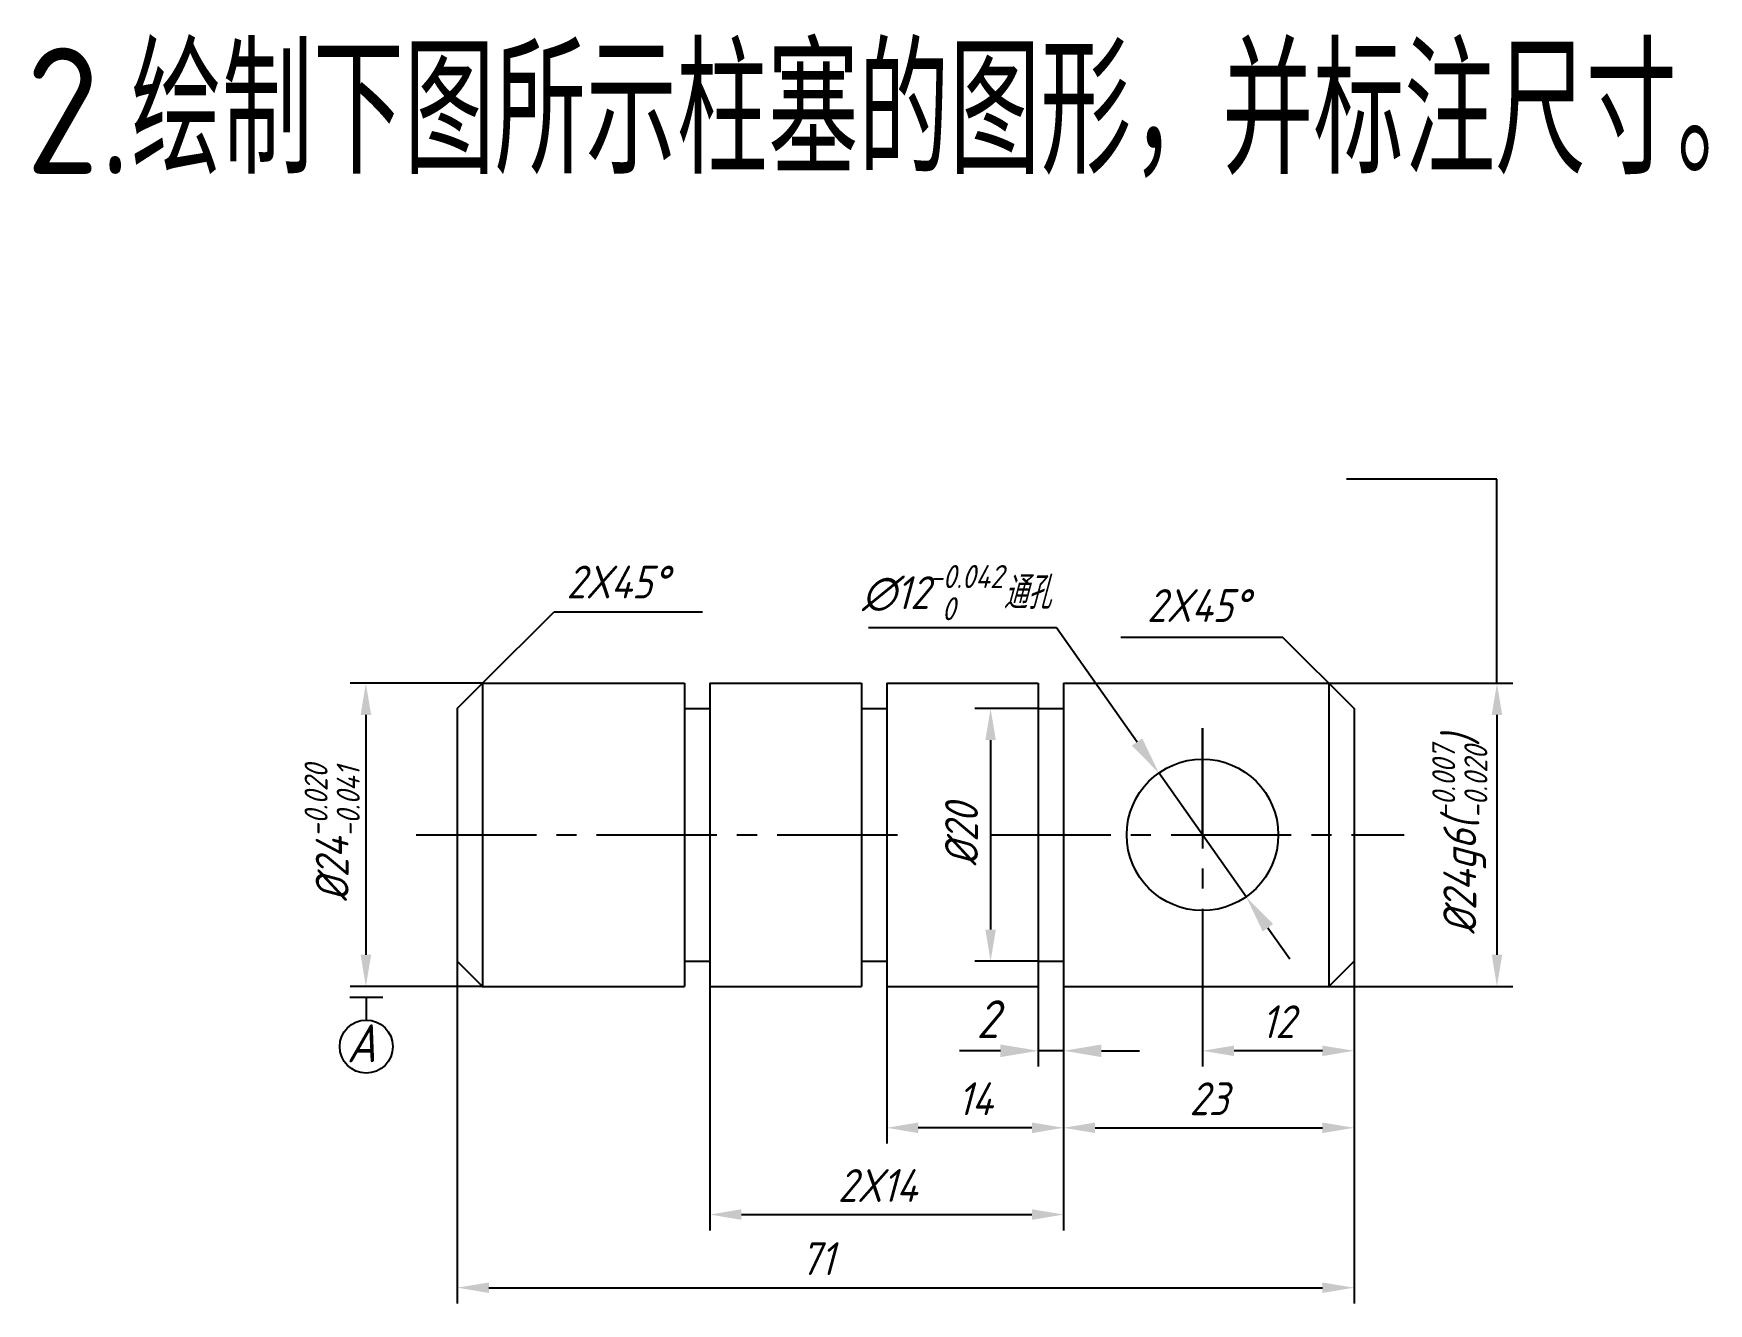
# Model space of a CAD drawing. Header units: millimetres. Extents: x 236 to 368, y 186 to 287.
import ezdxf
from ezdxf.enums import TextEntityAlignment as Align

# ---------------------------------------------------------------- set-up
doc = ezdxf.new("R2010")
doc.units = ezdxf.units.MM
doc.linetypes.add('CENTER2', pattern=[28.575, 19.05, -3.175, 3.175, -3.175])
for name, color, linetype in [('中心线', 1, 'CENTER2'), ('尺寸', 5, 'Continuous'), ('文字', 6, 'Continuous')]:
    doc.layers.add(name, color=color, linetype=linetype)
doc.styles.add('gb', font='gbeitc.shx', dxfattribs={"bigfont": 'gbcbig.shx'})
doc.styles.add('jiaocai3', font='gbeitc.shx', dxfattribs={"bigfont": 'gbcbig.shx'})
doc.styles.add('样式 1', font='gbenor.shx', dxfattribs={"height": 3.5, "bigfont": 'gbcbig.shx'})
doc.dimstyles.new('ISO-25', dxfattribs={"dimtxt": 5, "dimasz": 5, "dimexe": 2, "dimexo": 0, "dimgap": 1.5, "dimtad": 1, "dimdec": 0, "dimdsep": 46, "dimtxsty": 'Standard', "dimcen": 2.5, "dimadec": 0, "dimazin": 0, "dimtfac": 1, "dimtdec": 0, "dimtmove": 0, "dimatfit": 3, "dimfxl": 0, "dimarcsym": 0})
doc.dimstyles.new('ISO-25$3', dxfattribs={"dimtxt": 5, "dimasz": 3, "dimexe": 2, "dimexo": 0, "dimgap": 1, "dimtad": 1, "dimtih": 1, "dimtoh": 1, "dimdec": 0, "dimdsep": 46, "dimtxsty": 'gb', "dimcen": 1, "dimadec": 0, "dimazin": 0, "dimtfac": 1, "dimtdec": 0, "dimtmove": 0, "dimatfit": 0, "dimfxl": 0, "dimarcsym": 0})
doc.dimstyles.new('习题', dxfattribs={"dimtxt": 2.6, "dimasz": 2.5, "dimexe": 1.25, "dimexo": 0, "dimgap": 1, "dimtad": 1, "dimtoh": 1, "dimdec": 0, "dimdsep": 46, "dimtxsty": 'jiaocai3', "dimcen": 2.5, "dimadec": 0, "dimazin": 0, "dimtfac": 1, "dimtdec": 0, "dimtmove": 0, "dimatfit": 3, "dimfxl": 0, "dimarcsym": 0})

# ---------------------------------------------------------------- blocks, each defined once
blk = doc.blocks.new('*D8')
at = {"layer": 'Defpoints', "color": 0}
for p in [(324.62, 227.97), (331.54, 218.16)]:
    blk.add_point(p, dxfattribs=at)
at = {"layer": '尺寸', "color": 0, "lineweight": -2}
for p, q in [((316.53, 239.46), (301.64, 239.46)), ((322.9, 230.42), (316.53, 239.46)), ((331.54, 218.16), (324.62, 227.97)), ((333.26, 215.71), (334.99, 213.26))]:
    blk.add_line(p, q, dxfattribs=at)
at = {"layer": '尺寸', "color": 0}
for points in [[(323.31, 230.71), (322.49, 230.14), (324.62, 227.97)], [(333.67, 216), (332.85, 215.42), (331.54, 218.16)]]:
    blk.add_solid(points, dxfattribs=at)
at = {"layer": '尺寸', "color": 0, "insert": (308.59, 242.25), "char_height": 2.6, "attachment_point": 5, "style": 'gb'}
blk.add_mtext('\\A1;∅12{\\H0.7x;\\S-0.042^  0;}通孔', dxfattribs=at)
blk = doc.blocks.new('*D9')
at = {"layer": 'Defpoints', "color": 0}
for p in [(338.08, 235.07), (338.08, 211.07), (351.39, 211.07)]:
    blk.add_point(p, dxfattribs=at)
at = {"layer": '尺寸', "color": 0, "lineweight": -2}
for p, q in [((338.08, 235.07), (352.64, 235.07)), ((351.39, 232.57), (351.39, 213.57)), ((338.08, 211.07), (352.64, 211.07))]:
    blk.add_line(p, q, dxfattribs=at)
at = {"layer": '尺寸', "color": 0}
for points in [[(350.98, 232.57), (351.81, 232.57), (351.39, 235.07)], [(350.98, 213.57), (351.81, 213.57), (351.39, 211.07)]]:
    blk.add_solid(points, dxfattribs=at)
at = {"layer": '尺寸', "color": 0, "insert": (348.45, 223.07), "char_height": 2.6, "attachment_point": 5, "rotation": 90, "style": 'jiaocai3'}
blk.add_mtext('\\A1;%%c24g6({\\H0.7x;\\S-0.007^ -0.020;})', dxfattribs=at)
blk = doc.blocks.new('*D2')
at = {"layer": 'Defpoints', "color": 0}
for p in [(303.08, 211.07), (317.08, 211.07), (303.08, 199.87)]:
    blk.add_point(p, dxfattribs=at)
at = {"layer": '尺寸', "color": 0, "lineweight": -2}
for p, q in [((303.08, 211.07), (303.08, 198.62)), ((317.08, 211.07), (317.08, 198.62)), ((314.58, 199.87), (305.58, 199.87))]:
    blk.add_line(p, q, dxfattribs=at)
at = {"layer": '尺寸', "color": 0}
for points in [[(305.58, 200.29), (305.58, 199.45), (303.08, 199.87)], [(314.58, 200.29), (314.58, 199.45), (317.08, 199.87)]]:
    blk.add_solid(points, dxfattribs=at)
at = {"layer": '尺寸', "color": 0, "insert": (310.08, 202.17), "char_height": 2.6, "attachment_point": 5, "style": 'jiaocai3'}
blk.add_mtext('14', dxfattribs=at)
blk = doc.blocks.new('*D3')
at = {"layer": 'Defpoints', "color": 0}
for p in [(315.08, 233.07), (311.3, 213.07), (315.08, 213.07)]:
    blk.add_point(p, dxfattribs=at)
at = {"layer": '尺寸', "color": 0, "lineweight": -2}
for p, q in [((315.08, 233.07), (310.05, 233.07)), ((311.3, 230.57), (311.3, 215.57)), ((315.08, 213.07), (310.05, 213.07))]:
    blk.add_line(p, q, dxfattribs=at)
at = {"layer": '尺寸', "color": 0}
for points in [[(310.89, 230.57), (311.72, 230.57), (311.3, 233.07)], [(310.89, 215.57), (311.72, 215.57), (311.3, 213.07)]]:
    blk.add_solid(points, dxfattribs=at)
at = {"layer": '尺寸', "color": 0, "insert": (309, 223.07), "char_height": 2.6, "attachment_point": 5, "rotation": 90, "style": 'jiaocai3'}
blk.add_mtext('%%c20', dxfattribs=at)
blk = doc.blocks.new('*D4')
at = {"layer": 'Defpoints', "color": 0}
for p in [(289.08, 211.07), (317.08, 211.07), (317.08, 193)]:
    blk.add_point(p, dxfattribs=at)
at = {"layer": '尺寸', "color": 0, "lineweight": -2}
for p, q in [((289.08, 211.07), (289.08, 191.75)), ((317.08, 211.07), (317.08, 191.75)), ((291.58, 193), (314.58, 193))]:
    blk.add_line(p, q, dxfattribs=at)
at = {"layer": '尺寸', "color": 0}
for points in [[(291.58, 193.42), (291.58, 192.58), (289.08, 193)], [(314.58, 193.42), (314.58, 192.58), (317.08, 193)]]:
    blk.add_solid(points, dxfattribs=at)
at = {"layer": '尺寸', "color": 0, "insert": (302.35, 195.3), "char_height": 2.6, "attachment_point": 5, "style": 'jiaocai3'}
blk.add_mtext('2X14', dxfattribs=at)
blk = doc.blocks.new('*D5')
at = {"layer": 'Defpoints', "color": 0}
for p in [(328.08, 214.1), (340.08, 213.07), (328.08, 205.97)]:
    blk.add_point(p, dxfattribs=at)
at = {"layer": '尺寸', "color": 0, "lineweight": -2}
for p, q in [((328.08, 214.1), (328.08, 204.72)), ((340.08, 213.07), (340.08, 204.72)), ((337.58, 205.97), (330.58, 205.97))]:
    blk.add_line(p, q, dxfattribs=at)
at = {"layer": '尺寸', "color": 0}
for points in [[(330.58, 206.38), (330.58, 205.55), (328.08, 205.97)], [(337.58, 206.38), (337.58, 205.55), (340.08, 205.97)]]:
    blk.add_solid(points, dxfattribs=at)
at = {"layer": '尺寸', "color": 0, "insert": (334.05, 208.27), "char_height": 2.6, "attachment_point": 5, "style": 'jiaocai3'}
blk.add_mtext('12', dxfattribs=at)
blk = doc.blocks.new('*D6')
at = {"layer": 'Defpoints', "color": 0}
for p in [(340.08, 213.07), (317.08, 211.07), (340.08, 199.87)]:
    blk.add_point(p, dxfattribs=at)
at = {"layer": '尺寸', "color": 0, "lineweight": -2}
for p, q in [((340.08, 213.07), (340.08, 198.62)), ((317.08, 211.07), (317.08, 198.62)), ((319.58, 199.87), (337.58, 199.87))]:
    blk.add_line(p, q, dxfattribs=at)
at = {"layer": '尺寸', "color": 0}
for points in [[(319.58, 200.29), (319.58, 199.45), (317.08, 199.87)], [(337.58, 200.29), (337.58, 199.45), (340.08, 199.87)]]:
    blk.add_solid(points, dxfattribs=at)
at = {"layer": '尺寸', "color": 0, "insert": (328.58, 202.17), "char_height": 2.6, "attachment_point": 5, "style": 'jiaocai3'}
blk.add_mtext('23', dxfattribs=at)
blk = doc.blocks.new('*D7')
at = {"layer": 'Defpoints', "color": 0}
for p in [(269.08, 213.07), (340.08, 213.07), (340.08, 187.21)]:
    blk.add_point(p, dxfattribs=at)
at = {"layer": '尺寸', "color": 0, "lineweight": -2}
for p, q in [((269.08, 213.07), (269.08, 185.96)), ((340.08, 213.07), (340.08, 185.96)), ((271.58, 187.21), (337.58, 187.21))]:
    blk.add_line(p, q, dxfattribs=at)
at = {"layer": '尺寸', "color": 0}
for points in [[(271.58, 187.62), (271.58, 186.79), (269.08, 187.21)], [(337.58, 187.62), (337.58, 186.79), (340.08, 187.21)]]:
    blk.add_solid(points, dxfattribs=at)
at = {"layer": '尺寸', "color": 0, "insert": (297.58, 189.51), "char_height": 2.6, "attachment_point": 5, "style": 'jiaocai3'}
blk.add_mtext('71', dxfattribs=at)
blk = doc.blocks.new('*D10')
at = {"layer": 'Defpoints', "color": 0}
for p in [(271.08, 235.07), (261.84, 211.07), (271.08, 211.07)]:
    blk.add_point(p, dxfattribs=at)
at = {"layer": '尺寸', "color": 0, "lineweight": -2}
for p, q in [((271.08, 235.07), (260.59, 235.07)), ((261.84, 232.57), (261.84, 213.57)), ((271.08, 211.07), (260.59, 211.07))]:
    blk.add_line(p, q, dxfattribs=at)
at = {"layer": '尺寸', "color": 0}
for points in [[(261.42, 232.57), (262.26, 232.57), (261.84, 235.07)], [(261.42, 213.57), (262.26, 213.57), (261.84, 211.07)]]:
    blk.add_solid(points, dxfattribs=at)
at = {"layer": '尺寸', "color": 0, "insert": (259.17, 223.21), "char_height": 2.6, "attachment_point": 5, "rotation": 90, "style": 'jiaocai3'}
blk.add_mtext('\\A1;%%c24{\\H0.7x;\\S-0.020^ -0.041;}', dxfattribs=at)

msp = doc.modelspace()

# ---------------------------------------------------------------- linework, layer by layer
for p, q in [((269.08, 233.07), (271.08, 235.07)), ((271.08, 235.07), (271.08, 211.07)), ((271.08, 235.07), (287.08, 235.07)), ((287.08, 235.07), (287.08, 211.07)), ((289.08, 235.07), (289.08, 211.07)), ((289.08, 235.07), (301.08, 235.07)), ((301.08, 235.07), (301.08, 211.07)), ((303.08, 235.07), (303.08, 211.07)), ((303.08, 235.07), (315.08, 235.07)), ((315.08, 235.07), (315.08, 211.07)), ((317.08, 235.07), (317.08, 211.07)), ((317.08, 235.07), (338.08, 235.07)), ((338.08, 235.07), (340.08, 233.07)), ((338.08, 235.07), (338.08, 211.07)), ((269.08, 233.07), (269.08, 213.07)), ((287.08, 233.07), (289.08, 233.07)), ((301.08, 233.07), (303.08, 233.07)), ((315.08, 233.07), (317.08, 233.07)), ((340.08, 233.07), (340.08, 213.07)), ((269.08, 213.07), (271.08, 211.07)), ((269.08, 213.07), (271.08, 211.07)), ((287.08, 213.07), (289.08, 213.07)), ((301.08, 213.07), (303.08, 213.07)), ((315.08, 213.07), (317.08, 213.07)), ((340.08, 213.07), (338.08, 211.07)), ((271.08, 211.07), (287.08, 211.07)), ((289.08, 211.07), (301.08, 211.07)), ((303.08, 211.07), (315.08, 211.07)), ((317.08, 211.07), (338.08, 211.07)), ((260.56, 210.21), (263.19, 210.21))]:
    msp.add_line(p, q)
msp.add_circle((328.08, 223.07), 6)
at = {"color": 0, "linetype": 'ByBlock'}
for p in [(271.08, 235.07), (333.38, 225.87), (271.08, 211.07)]:
    msp.add_point(p, dxfattribs=at)
at = {"color": 5, "linetype": 'ByBlock'}
msp.add_point((322.78, 220.26), dxfattribs=at)
at = {"layer": '中心线', "ltscale": 0.5}
for p, q in [((328.08, 231.51), (328.08, 214.1)), ((265.82, 223.07), (304.94, 223.07)), ((311.3, 223.07), (344.05, 223.07))]:
    msp.add_line(p, q, dxfattribs=at)
at = {"layer": '尺寸'}
for p, q in [((271.08, 235.07), (276.74, 240.72)), ((276.74, 240.72), (288.5, 240.72)), ((321.61, 238.72), (334.42, 238.72)), ((340.08, 233.07), (334.42, 238.72)), ((328.08, 223.07), (328.08, 231.51)), ((315.08, 211.07), (315.08, 204.72)), ((317.08, 211.07), (317.08, 204.72)), ((261.87, 210.21), (261.87, 208.4)), ((312.08, 205.97), (308.83, 205.97)), ((317.08, 205.97), (315.08, 205.97)), ((320.08, 205.97), (323.08, 205.97))]:
    msp.add_line(p, q, dxfattribs=at)
msp.add_circle((261.87, 206.3), 2.1, dxfattribs=at)
for points in [[(312.08, 206.47), (312.08, 205.47), (315.08, 205.97)], [(320.08, 206.47), (320.08, 205.47), (317.08, 205.97)]]:
    msp.add_solid(points, dxfattribs=at)

# ---------------------------------------------------------------- texts
at = {"layer": '尺寸', "style": 'gb'}
for p in [(277.72, 241.79), (323.69, 239.93)]:
    msp.add_text('2X45%%d', height=2.6, dxfattribs=at).set_placement(p)
msp.add_text('A', height=3, dxfattribs=at).set_placement((261.48, 206.56), align=Align.MIDDLE)
at = {"layer": '尺寸', "insert": (311.06, 208.47), "char_height": 3, "attachment_point": 5, "style": 'gb'}
msp.add_mtext('2', dxfattribs=at)
at = {"layer": '文字', "color": 0, "style": '样式 1'}
msp.add_text('2.绘制下图所示柱塞的图形，并标注尺寸。', height=10, dxfattribs=at).set_placement((234.92, 275.41))

# ---------------------------------------------------------------- dimensions: what is measured, and where the dimension line sits
at = {"layer": '尺寸'}
dim = msp.add_diameter_dim_2p(p1=(331.54, 218.16), p2=(324.62, 227.97), text='\\A1;<>{\\H0.7x;\\S-0.042^  0;}通孔', dimstyle='ISO-25$3', override={"dimtxt": 2.6}, dxfattribs=at)
dim.commit()
dim.dimension.update_dxf_attribs({"geometry": '*D8', "text_midpoint": (308.59, 239.46), "dimtype": 163})
for base, p1, p2, text, picture, middle in [((351.39, 211.07), (338.08, 235.07), (338.08, 211.07), '\\A1;%%c<>g6({\\H0.7x;\\S-0.007^ -0.020;})', '*D9', (351.39, 223.07)), ((261.84, 211.07), (271.08, 235.07), (271.08, 211.07), '\\A1;%%c<>{\\H0.7x;\\S-0.020^ -0.041;}', '*D10', (261.84, 223.21))]:
    dim = msp.add_linear_dim(base=base, p1=p1, p2=p2, angle=90, text=text, dimstyle='习题', dxfattribs=at)
    dim.commit()
    dim.dimension.update_dxf_attribs({"geometry": picture, "text_midpoint": middle, "dimtype": 160})
dim = msp.add_linear_dim(base=(311.3, 213.07), p1=(315.08, 233.07), p2=(315.08, 213.07), angle=90, text='%%c20', dimstyle='习题', dxfattribs=at)
dim.commit()
dim.dimension.update_dxf_attribs({"geometry": '*D3', "text_midpoint": (309, 223.07)})
for base, p1, p2, picture, middle in [((328.08, 205.97), (340.08, 213.07), (328.08, 214.1), '*D5', (334.05, 205.97)), ((340.08, 187.21), (269.08, 213.07), (340.08, 213.07), '*D7', (297.58, 187.21)), ((340.08, 199.87), (317.08, 211.07), (340.08, 213.07), '*D6', (328.58, 199.87)), ((303.08, 199.87), (317.08, 211.07), (303.08, 211.07), '*D2', (310.08, 199.87))]:
    dim = msp.add_linear_dim(base=base, p1=p1, p2=p2, dimstyle='习题', dxfattribs=at)
    dim.commit()
    dim.dimension.update_dxf_attribs({"geometry": picture, "text_midpoint": middle, "dimtype": 160})
dim = msp.add_linear_dim(base=(317.08, 193), p1=(289.08, 211.07), p2=(317.08, 211.07), text='2X14', dimstyle='习题', dxfattribs=at)
dim.commit()
dim.dimension.update_dxf_attribs({"geometry": '*D4', "text_midpoint": (302.35, 193), "dimtype": 160})

# ---------------------------------------------------------------- leaders
msp.add_leader([(351.39, 235.07), (351.39, 251.24), (339.48, 251.24)], dimstyle='ISO-25', override={"dimgap": 1, "dimtad": 0, "dimldrblk": 'None'}, dxfattribs=at)

doc.saveas('drawing.dxf')
